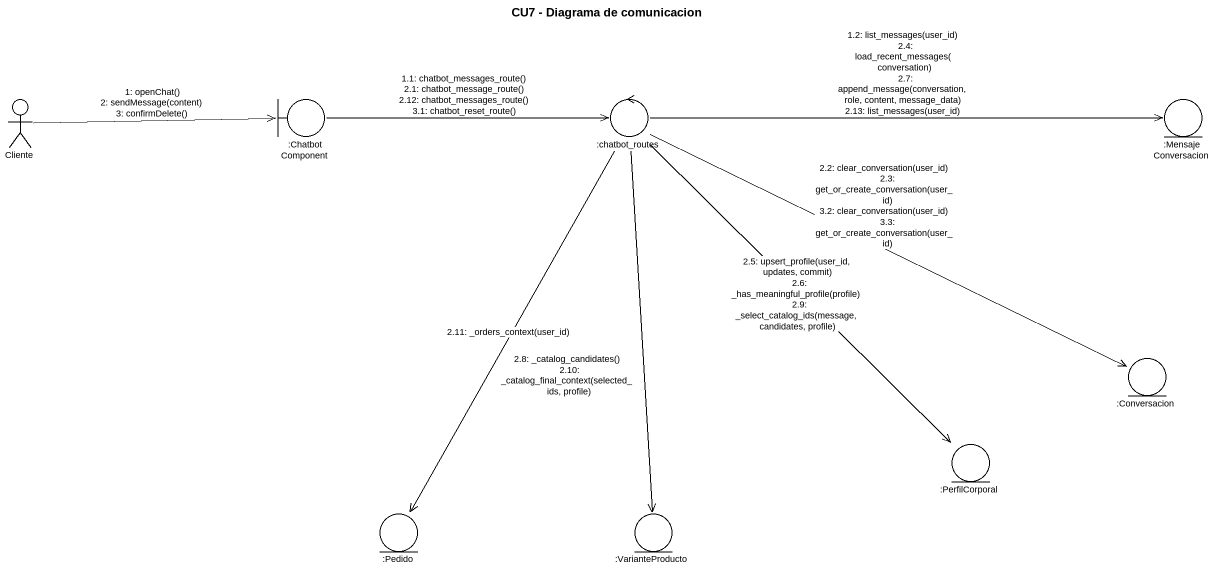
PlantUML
@startuml
title CU7 - Diagrama de comunicacion
actor Cliente
boundary ":ChatbotComponent" as ChatbotComponent
control ":chatbot_routes" as chatbot_routes
entity ":MensajeConversacion" as MensajeConversacion
entity ":Conversacion" as Conversacion
entity ":PerfilCorporal" as PerfilCorporal
entity ":Pedido" as Pedido
entity ":VarianteProducto" as VarianteProducto
Cliente -right-> ChatbotComponent : 1: openChat()\n2: sendMessage(content)\n3: confirmDelete()
ChatbotComponent -right-> chatbot_routes : 1.1: chatbot_messages_route()\n2.1: chatbot_message_route()\n2.12: chatbot_messages_route()\n3.1: chatbot_reset_route()
chatbot_routes -right-> MensajeConversacion : 1.2: list_messages(user_id)\n2.4: load_recent_messages(conversation)\n2.7: append_message(conversation, role, content, message_data)\n2.13: list_messages(user_id)
chatbot_routes -right-> Conversacion : 2.2: clear_conversation(user_id)\n2.3: get_or_create_conversation(user_id)\n3.2: clear_conversation(user_id)\n3.3: get_or_create_conversation(user_id)
chatbot_routes --> PerfilCorporal : 2.5: upsert_profile(user_id, updates, commit)\n2.6: _has_meaningful_profile(profile)\n2.9: _select_catalog_ids(message, candidates, profile)
chatbot_routes --> VarianteProducto : 2.8: _catalog_candidates()\n2.10: _catalog_final_context(selected_ids, profile)
chatbot_routes --> Pedido : 2.11: _orders_context(user_id)
@enduml
